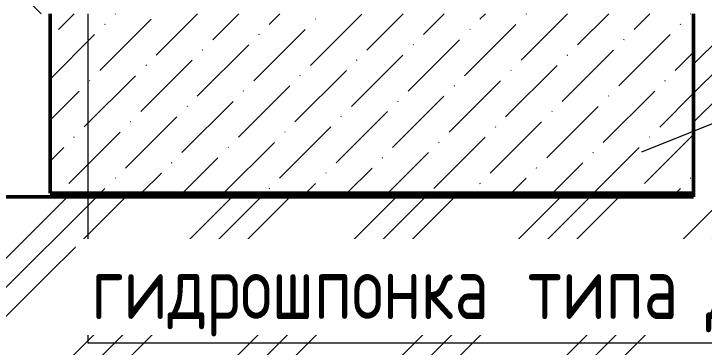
# Model space of a CAD drawing. Header units: millimetres. Extents: x -3846 to -1931, y -1557 to 231.
# Drawn here: x -3159.8 to -2782.8, y -1314.3 to -1132 of the extents above; entities that cross this region are included whole.
import ezdxf

# ---------------------------------------------------------------- set-up
doc = ezdxf.new("R2010")
doc.units = ezdxf.units.MM
for name, color, linetype, lineweight in [('A-DETL-____-OTLN', 90, 'Continuous', 9), ('A-DETL-GENF-OTLN', 92, 'Continuous', 20), ('G-____-____-TEXT', 231, 'Continuous', 9)]:
    doc.layers.add(name, color=color, linetype=linetype, lineweight=lineweight)
doc.styles.add('GOST Common', font='GOST_Common.ttf', dxfattribs={"width": 0.8, "height": 35})

msp = doc.modelspace()

# ---------------------------------------------------------------- hatches: boundary and pattern name
at = {"layer": 'A-DETL-GENF-OTLN', "lineweight": 9}
h = msp.add_hatch(dxfattribs=at)
h.set_pattern_fill('FP_7', style=0, pattern_type=2)
h.set_pattern_definition([(135, (-3199.888, 10356.939), (-10.606602, -10.606602), [])])
h.paths.add_polyline_path([(-3140, -1132), (-3140, -23.9966), (-3159.5311, -23.9966), (-3159.5311, -1132), (-3140.5457, -1132)])
h = msp.add_hatch(dxfattribs=at)
h.set_pattern_fill('FP_8', style=0, pattern_type=2)
h.set_pattern_definition([(45, (-3199.89, 10356.94), (-44.90128, 44.90128), []), (45, (-3184.01, 10356.94), (0, 89.80256), []), (45, (-3215.76, 10356.94), (0, 89.80256), [])])
h.paths.add_polyline_path([(-2917.725, -1452), (-2619.568, -1452), (-2619.568, -1132), (-2788.5514, -1132), (-2788.5514, -1232), (-3739.3551, -1232), (-3739.3551, -1452), (-2922.2958, -1452)])
h = msp.add_hatch(dxfattribs=at)
h.set_pattern_fill('FP_5', style=0, pattern_type=2)
h.set_pattern_definition([(45, (-3199.888, 10356.939), (8.418813, 30.869454), [39.687, -7.937, 0.33528, -7.602])])
h.paths.add_polyline_path([(-3140, -1230.1221), (-2788.5514, -1230.1221), (-2788.5514, -1132), (-3140, -1132)])

# ---------------------------------------------------------------- linework, layer by layer
at = {"layer": 'A-DETL-____-OTLN'}
for p, q in [((-2816.85, -1207.5165), (-2575.7822, -1110.1188)), ((-3119.3551, -1132), (-3119.3551, -1312)), ((-3119.3551, -1312), (-2739.3551, -1312))]:
    msp.add_line(p, q, dxfattribs=at)
at = {"layer": 'A-DETL-____-OTLN', "lineweight": 50}
for p, q in [((-3140, -1132), (-3140, -1230.1221)), ((-2788.5514, -1132), (-2788.5514, -1232)), ((-2788.5514, -1232), (-3739.3551, -1232)), ((-3140, -1230.1221), (-2788.5514, -1230.1221))]:
    msp.add_line(p, q, dxfattribs=at)

# ---------------------------------------------------------------- next in the draw order: texts
at = {"layer": 'G-____-____-TEXT', "color": 7, "insert": (-3117.2859, -1263.9287), "char_height": 35, "width": 277.0632, "attachment_point": 1, "style": 'GOST Common', "bg_fill": 3, "box_fill_scale": 1.25, "bg_fill_color": 256, "bg_fill_true_color": 13158600, "bg_fill_transparency": 0}
msp.add_mtext('гидрошпонка', dxfattribs=at)

# ---------------------------------------------------------------- next in the draw order: texts
at = {"layer": 'G-____-____-TEXT', "color": 7, "insert": (-2888.6859, -1263.9287), "char_height": 35, "width": 11.5443, "attachment_point": 1, "style": 'GOST Common', "bg_fill": 3, "box_fill_scale": 1.25, "bg_fill_color": 256, "bg_fill_true_color": 13158600, "bg_fill_transparency": 0}
msp.add_mtext('\\fGOST Common|b0|i0|c204|p34|;\\W.8; ', dxfattribs=at)

# ---------------------------------------------------------------- next in the draw order: texts
at = {"layer": 'G-____-____-TEXT', "color": 7, "insert": (-2879.1609, -1263.9287), "char_height": 35, "width": 106.4641, "attachment_point": 1, "style": 'GOST Common', "bg_fill": 3, "box_fill_scale": 1.25, "bg_fill_color": 256, "bg_fill_true_color": 13158600, "bg_fill_transparency": 0}
msp.add_mtext('типа', dxfattribs=at)

# ---------------------------------------------------------------- next in the draw order: texts
at = {"layer": 'G-____-____-TEXT', "color": 7, "insert": (-2791.3192, -1263.9287), "char_height": 35, "width": 11.5443, "attachment_point": 1, "style": 'GOST Common', "bg_fill": 3, "box_fill_scale": 1.25, "bg_fill_color": 256, "bg_fill_true_color": 13158600, "bg_fill_transparency": 0}
msp.add_mtext('\\fGOST Common|b0|i0|c204|p34|;\\W.8; ', dxfattribs=at)

# ---------------------------------------------------------------- next in the draw order: texts
at = {"layer": 'G-____-____-TEXT', "color": 7, "insert": (-2781.7942, -1263.9287), "char_height": 35, "width": 58.36285, "attachment_point": 1, "style": 'GOST Common', "bg_fill": 3, "box_fill_scale": 1.25, "bg_fill_color": 256, "bg_fill_true_color": 13158600, "bg_fill_transparency": 0}
msp.add_mtext('ДО', dxfattribs=at)

doc.saveas('drawing.dxf')
